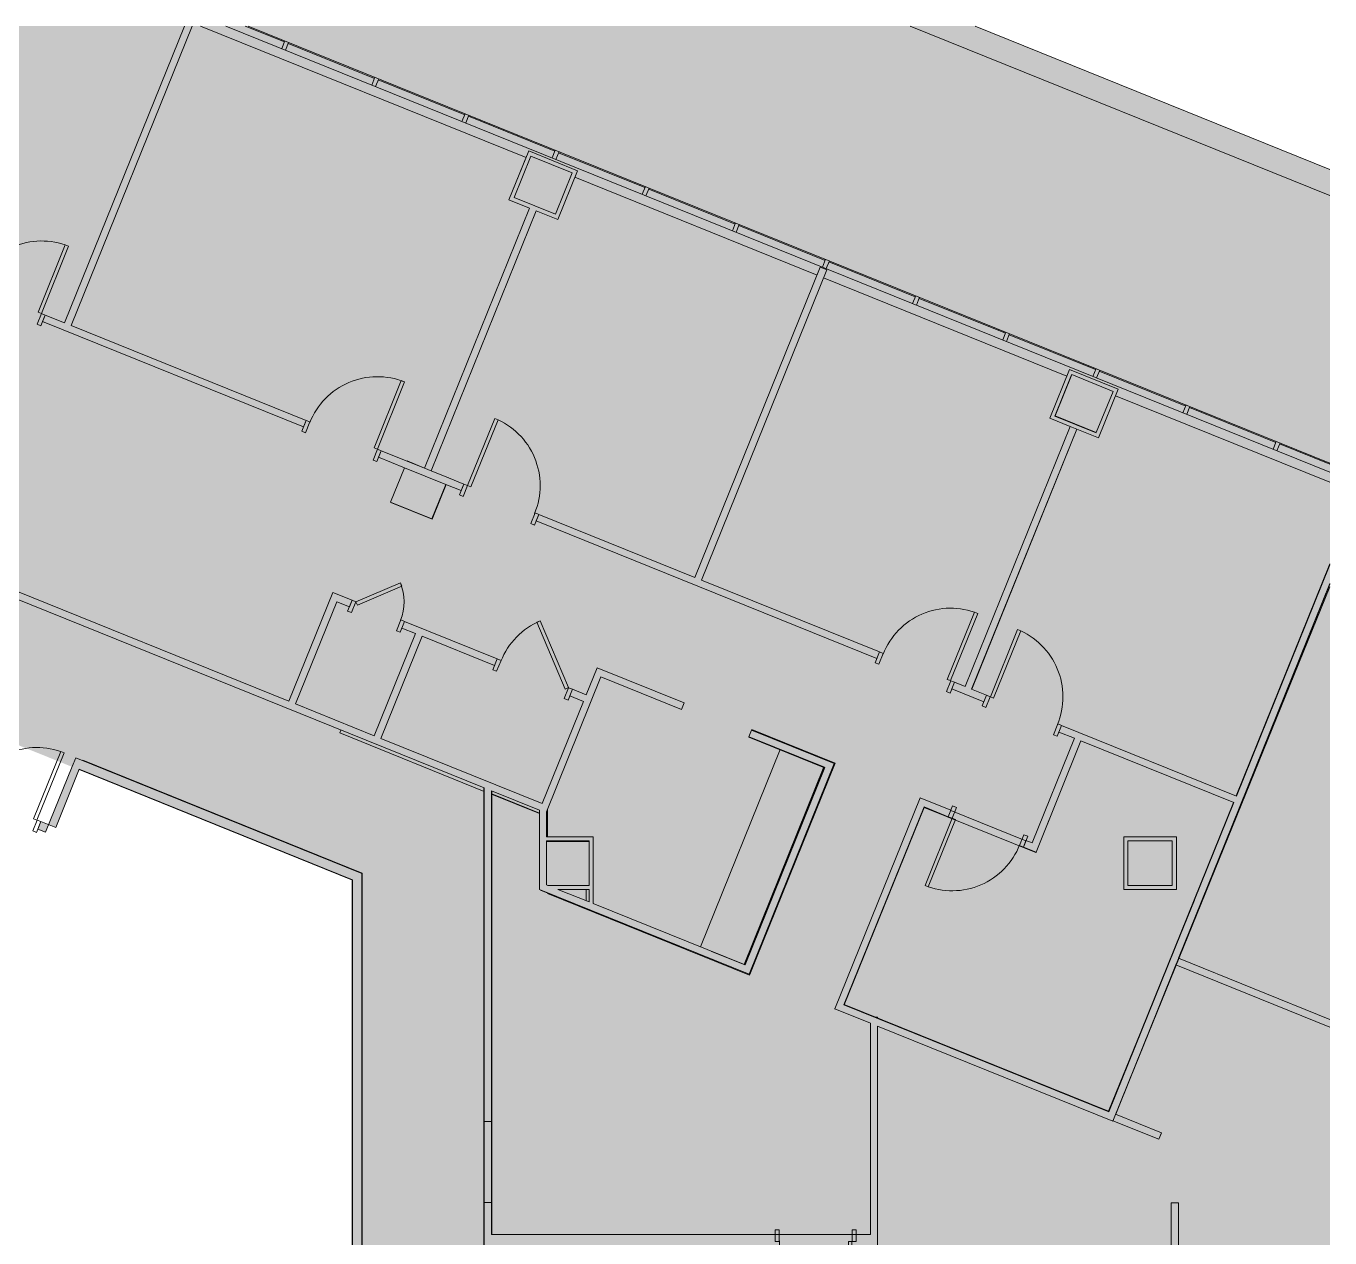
# Model space of a CAD drawing. Header units: inches. Extents: x 240 to 2116, y -1902 to 111.
# Drawn here: x 1472 to 2116, y -488 to 111 of the extents above; entities that cross this region are included whole.
import ezdxf

# ---------------------------------------------------------------- set-up
doc = ezdxf.new("R2010")
doc.units = ezdxf.units.IN
doc.header["$MEASUREMENT"] = 0
doc.linetypes.add('Demolished', pattern=[0.1875, 0.125, -0.0625])
doc.layers.get('DefPoints').update_dxf_attribs({"lineweight": 9})
for name, color, linetype, lineweight in [('8th floor - 800-805 background_dwg', 8, 'Continuous', 9), ('A-DETL-GENF', 92, 'Continuous', 9), ('A-DOOR', 31, 'Continuous', 13), ('A-DOOR-FRAM', 31, 'Continuous', 20), ('A-WALL', 113, 'Continuous', 13), ('A-Wall-Bldg', 7, 'Continuous', 9), ('A-Wall-Exst', 7, 'Continuous', 9), ('A-WALL-PATT', 111, 'Continuous', 13), ('I-WALL', 2, 'Continuous', 13), ('Q-CASE', 7, 'Continuous', 9)]:
    doc.layers.add(name, color=color, linetype=linetype, lineweight=lineweight)

# ---------------------------------------------------------------- blocks, each defined once
blk = doc.blocks.new('Single Flush - OTJ_SOLIDFLUSH_ALUM-4827086-FIRST FLOOR DEMOLITION')
at = {"layer": 'A-DOOR', "color": 8, "lineweight": 20}
for p, q in [((16.15625, 37.5625), (16.15625, 1.75)), ((17.90625, 37.5625), (16.15625, 37.5625)), ((17.90625, 1.75), (17.90625, 37.5625)), ((16.15625, 1.75), (17.90625, 1.75))]:
    blk.add_line(p, q, dxfattribs=at)
at = {"layer": 'A-DOOR', "lineweight": 9}
blk.add_arc((17.90625, 1.75), 35.8125, 90, 180.5, dxfattribs=at)
at = {"layer": 'A-DOOR-FRAM', "color": 8}
for p, q in [((-20, -4), (-20, 1.75)), ((-20, 1.75), (-18, 1.75)), ((-18, -4), (-18, 1.75)), ((18.000004, -4), (18.000004, 1.75)), ((18.000004, 1.75), (20.000004, 1.75)), ((20.000004, -4), (20.000004, 1.75)), ((-20, -4), (-18, -4)), ((18.000004, -4), (20.000004, -4))]:
    blk.add_line(p, q, dxfattribs=at)
blk = doc.blocks.new('Single Flush - OTJ_SOLIDFLUSH_ALUM-4827087-FIRST FLOOR DEMOLITION')
at = {"layer": 'A-DOOR', "color": 8, "lineweight": 20}
for p, q in [((16.15625, -1.75), (17.90625, -1.75)), ((16.15625, -37.5625), (16.15625, -1.75)), ((17.90625, -1.75), (17.90625, -37.5625)), ((17.90625, -37.5625), (16.15625, -37.5625))]:
    blk.add_line(p, q, dxfattribs=at)
at = {"layer": 'A-DOOR', "lineweight": 9}
blk.add_arc((17.90625, -1.75), 35.8125, 179.5, 270, dxfattribs=at)
at = {"layer": 'A-DOOR-FRAM', "color": 8}
for p, q in [((-20, 4), (-20, -1.75)), ((-20, 4), (-18, 4)), ((-18, 4), (-18, -1.75)), ((18.000004, 4), (18.000004, -1.75)), ((18.000004, 4), (20.000004, 4)), ((20.000004, 4), (20.000004, -1.75)), ((-20, -1.75), (-18, -1.75)), ((18.000004, -1.75), (20.000004, -1.75))]:
    blk.add_line(p, q, dxfattribs=at)
blk = doc.blocks.new('Single Flush - OTJ_SOLIDFLUSH_ALUM 2_-4914806-FIRST FLOOR DEMOLITION')
at = {"layer": 'A-DOOR', "color": 8, "lineweight": 20}
for p, q in [((-6.17, -17.35), (10.67, -0.51)), ((11.91, -1.75), (-4.93, -18.59)), ((10.67, -0.51), (11.91, -1.75)), ((-4.93, -18.59), (-6.17, -17.35))]:
    blk.add_line(p, q, dxfattribs=at)
at = {"layer": 'A-DOOR', "lineweight": 9}
blk.add_arc((11.91, -1.75), 23.81, 179.5, 225, dxfattribs=at)
at = {"layer": 'A-DOOR-FRAM', "color": 8}
for p, q in [((-14, 4), (-14, -1.75)), ((-14, 4), (-12, 4)), ((-12, 4), (-12, -1.75)), ((12, 4), (12, -1.75)), ((12, 4), (14, 4)), ((14, 4), (14, -1.75)), ((-14, -1.75), (-12, -1.75)), ((12, -1.75), (14, -1.75))]:
    blk.add_line(p, q, dxfattribs=at)
blk = doc.blocks.new('Single Flush - OTJ_SOLIDFLUSH_ALUM-4852181-FIRST FLOOR DEMOLITION')
at = {"layer": 'A-DOOR', "color": 8, "lineweight": 20}
for p, q in [((-7.42, 27.07), (-8.65, 25.84)), ((-8.65, 25.84), (16.67, 0.51)), ((17.91, 1.75), (-7.42, 27.07)), ((16.67, 0.51), (17.91, 1.75))]:
    blk.add_line(p, q, dxfattribs=at)
at = {"layer": 'A-DOOR', "lineweight": 9}
blk.add_arc((17.91, 1.75), 35.81, 135, 180.5, dxfattribs=at)
at = {"layer": 'A-DOOR-FRAM', "color": 8}
for p, q in [((-20, -4), (-20, 1.75)), ((-20, 1.75), (-18, 1.75)), ((-18, -4), (-18, 1.75)), ((18, -4), (18, 1.75)), ((18, 1.75), (20, 1.75)), ((20, -4), (20, 1.75)), ((-20, -4), (-18, -4)), ((18, -4), (20, -4))]:
    blk.add_line(p, q, dxfattribs=at)
blk = doc.blocks.new('Single Flush - OTJ_SOLIDFLUSH_ALUM-5004453-FIRST FLOOR DEMOLITION')
at = {"layer": 'A-DOOR', "color": 8, "lineweight": 20}
for p, q in [((16.15625, 37.8125), (16.15625, 2)), ((17.90625, 37.8125), (16.15625, 37.8125)), ((17.90625, 2), (17.90625, 37.8125)), ((16.15625, 2), (17.90625, 2))]:
    blk.add_line(p, q, dxfattribs=at)
at = {"layer": 'A-DOOR', "lineweight": 9}
blk.add_arc((17.90625, 2), 35.8125, 90, 180.5, dxfattribs=at)
at = {"layer": 'A-DOOR-FRAM', "color": 8}
for p, q in [((-20, -3.75), (-20, 2)), ((-20, 2), (-18, 2)), ((-18, -3.75), (-18, 2)), ((18.000004, -3.75), (18.000004, 2)), ((18.000004, 2), (20.000004, 2)), ((20.000004, -3.75), (20.000004, 2)), ((-20, -3.75), (-18, -3.75)), ((18.000004, -3.75), (20.000004, -3.75))]:
    blk.add_line(p, q, dxfattribs=at)
blk = doc.blocks.new('8th floor - 800-805 background_dwg_C-Counter Top1 - 24_ Depth-4634366-FIRST FLOOR DEMOLITION-5390180-FIRST FLOOR DEMOLITION')
at = {"layer": 'Q-CASE'}
for p, q in [((58.02, -0.75), (-47.26, -0.75)), ((-47.26, -24), (58.02, -24))]:
    blk.add_line(p, q, dxfattribs=at)
blk = doc.blocks.new('8th floor - 800-805 background_dwg-4807125-FIRST FLOOR DEMOLITION')
at = {"layer": 'A-Wall-Bldg'}
for points in [[(732.74, 1282.6), (710.74, 1282.6), (710.74, 1260.6), (732.74, 1260.6)], [(509.1, 1245.06), (509.06, 1245.07), (500.82, 1224.68), (500.86, 1224.68), (509.06, 1244.98)], [(710.98, 991.84), (710.98, 994.59), (710.71, 994.59), (710.71, 973.58), (710.98, 973.58), (710.98, 991.28)]]:
    blk.add_hatch(color=256, dxfattribs=at).paths.add_polyline_path(points, flags=0)
h = blk.add_hatch(color=256, dxfattribs=at)
h.paths.add_polyline_path([(551.85, 917.14), (534.74, 924.06), (534.65, 923.85), (551.71, 916.95), (543.55, 896.77), (543.61, 896.75), (551.77, 916.95)], flags=0)
h.paths.add_polyline_path([(531.49, 925.37), (531.45, 925.39), (531.42, 925.2)], flags=0)
for p, q in [((308.22, 826.32), (524.09, 1360.42)), ((379.02, 1360.42), (308.22, 1185.25)), ((308.22, 815.27), (528.56, 1360.42)), ((391.96, 1360.42), (308.22, 1153.22)), ((490.84, 1254.59), (533.61, 1360.42)), ((514.67, 1335.56), (524.72, 1360.42)), ((496.69, 1291.06), (513.92, 1333.71)), ((517.22, 1332.38), (513.38, 1333.93)), ((514.13, 1335.78), (517.97, 1334.23)), ((478.7, 1246.56), (495.94, 1289.2)), ((499.23, 1287.87), (495.39, 1289.42)), ((496.14, 1291.28), (499.98, 1289.73)), ((460.71, 1202.05), (477.95, 1244.7)), ((481.25, 1243.37), (477.41, 1244.92)), ((478.16, 1246.78), (482, 1245.22)), ((432.57, 1110.42), (481.1, 1230.49)), ((442.73, 1157.55), (459.96, 1200.2)), ((463.26, 1198.87), (459.42, 1200.42)), ((460.17, 1202.27), (464.01, 1200.72)), ((424.74, 1113.05), (441.98, 1155.7)), ((445.27, 1154.37), (441.43, 1155.92)), ((442.18, 1157.77), (446.02, 1156.22)), ((406.75, 1068.55), (423.99, 1111.19)), ((427.29, 1109.86), (423.45, 1111.41)), ((424.2, 1113.27), (428.04, 1111.72)), ((382.92, 987.58), (431.26, 1107.18)), ((406.21, 1068.77), (410.05, 1067.21)), ((388.77, 1024.04), (406, 1066.69)), ((409.3, 1065.36), (405.46, 1066.91)), ((388.22, 1024.26), (392.06, 1022.71)), ((370.78, 979.54), (388.02, 1022.19)), ((391.31, 1020.86), (387.47, 1022.41)), ((370.24, 979.76), (374.08, 978.21)), ((352.79, 935.04), (370.03, 977.69)), ((373.33, 976.35), (369.49, 977.91)), ((308.22, 802.76), (373.18, 963.47)), ((394.04, 955.04), (371.79, 964.03)), ((352.25, 935.26), (356.09, 933.71)), ((334.81, 890.54), (352.04, 933.18)), ((355.34, 931.85), (351.5, 933.4)), ((531.37, 925.17), (531.45, 925.39)), ((316.82, 846.03), (334.06, 888.68)), ((337.35, 887.35), (333.52, 888.9)), ((334.26, 890.76), (338.1, 889.2)), ((308.22, 824.75), (316.07, 844.18)), ((319.37, 842.85), (315.53, 844.4)), ((316.28, 846.25), (320.12, 844.7))]:
    blk.add_line(p, q, dxfattribs=at)
at = {"layer": 'A-Wall-Bldg', "flags": 128}
for points in [[(708.75, 1258.6), (734.75, 1258.6), (734.75, 1284.6), (708.75, 1284.6), (708.75, 1258.6)], [(710.74, 1260.6), (710.74, 1282.6), (732.74, 1282.6), (732.74, 1260.6), (710.74, 1260.6)], [(477.85, 1231.8), (487.59, 1255.91), (511.7, 1246.16), (507.35, 1235.39)], [(509.1, 1245.06), (500.85, 1224.66), (480.45, 1232.9)], [(506.04, 1232.15), (501.96, 1222.06), (477.85, 1231.8)], [(534.74, 924.06), (551.85, 917.14), (543.61, 896.75), (543.55, 896.77)]]:
    blk.add_lwpolyline(points, dxfattribs=at)
at = {"layer": 'A-Wall-Exst'}
for p, q in [((573.92, 1360.42), (688.55, 1314.08)), ((691.79, 1312.77), (844.52, 1251.02)), ((844.35, 1251.31), (791.72, 1120.58)), ((800.8, 1133.5), (905.11, 1133.5)), ((905.13, 1126.51), (905.13, 1086.51)), ((674.63, 1110.92), (772.02, 1071.58)), ((771.94, 1071.44), (765.31, 1054.98)), ((734.71, 993.09), (740.31, 993.09)), ((708.71, 974.1), (695.05, 974.1)), ((687.7, 946.36), (697.28, 970.08)), ((726.65, 882.61), (726.65, 882.11)), ((729.82, 877.61), (1573.02, 877.61)), ((670.89, 744.67), (671.08, 744.59))]:
    blk.add_line(p, q, dxfattribs=at)
at = {"layer": 'A-Wall-Exst', "flags": 128}
for points in [[(798.45, 1137), (797.87, 1137), (797.87, 1135.58)], [(736.75, 974.06), (777.06, 1073.85), (672.42, 1116.13), (655.79, 1074.95), (656.02, 1074.86)], [(774.46, 1074.44), (774.62, 1074.84), (672.42, 1116.13), (655.79, 1074.95), (656.02, 1074.86)], [(659.27, 1073.55), (659.5, 1073.46), (674.63, 1110.92)], [(776.57, 1073.58), (776.74, 1073.99), (773.49, 1075.3), (773.33, 1074.89)], [(734.99, 970.6), (735.11, 970.6), (745.05, 995.28), (768.56, 1053.67)], [(733.34, 946.36), (733.34, 946.61), (686.08, 946.61)], [(905.1, 946.58), (733.34, 946.58), (733.34, 946.36)], [(655.96, 872.05), (657.42, 871.46), (686.28, 942.86)], [(684.46, 942.61), (733.34, 942.61), (733.34, 942.86)], [(733.34, 942.86), (733.34, 942.61), (908.67, 942.61), (996.71, 942.61), (1022.72, 942.61), (1166.7, 942.61), (1166.7, 942.86)], [(727.07, 882.44), (726.65, 882.61), (670.89, 744.67)], [(1577.02, 877.49), (1577.03, 877.49), (1577.03, 882.49), (1577.02, 882.49), (726.65, 882.49)], [(675.37, 742.86), (675.53, 742.79), (730.1, 877.82)]]:
    blk.add_lwpolyline(points, dxfattribs=at)
at = {"layer": 'A-WALL-PATT', "color": 7, "lineweight": 9}
for p, q in [((845.68, 1254.63), (845.69, 1254.54)), ((845.75, 1254.52), (845.73, 1254.61)), ((507.35, 1235.39), (507.39, 1235.5)), ((635.81, 1183.6), (635.78, 1183.51)), ((797.87, 1135.58), (797.87, 1137)), ((791.62, 1120.54), (791.58, 1120.64)), ((674.63, 1110.92), (674.6, 1111.01)), ((674.6, 1111.01), (674.63, 1110.92)), ((656.02, 1074.86), (655.79, 1074.95)), ((659.5, 1073.46), (659.27, 1073.55)), ((774.62, 1074.84), (774.46, 1074.44)), ((710.98, 994.32), (710.71, 994.59)), ((710.71, 994.59), (710.98, 994.32)), ((733.34, 942.61), (733.34, 942.86)), ((733.34, 942.86), (733.34, 942.61)), ((657.42, 871.46), (655.96, 872.05)), ((671.08, 744.59), (670.89, 744.67)), ((675.53, 742.79), (675.37, 742.86))]:
    blk.add_line(p, q, dxfattribs=at)
at = {"layer": 'A-WALL-PATT', "color": 7, "lineweight": 9, "flags": 128}
for points in [[(768.83, 1285.6), (768.75, 1285.72)], [(771.75, 1284.42), (772, 1284.41)], [(848.78, 1253.29), (848.97, 1253.3)], [(716.2, 1215.06), (716.54, 1215.2)], [(694.1, 1159.94), (694.22, 1159.99)], [(798.92, 1138.16), (798.73, 1138.34)], [(791.78, 1120.49), (791.72, 1120.58)], [(672.66, 1115.57), (672.42, 1116.13)], [(744.96, 995.27), (745.05, 995.28)], [(733.34, 946.36), (733.34, 946.61)]]:
    blk.add_lwpolyline(points, close=True, dxfattribs=at)
for points in [[(889.47, 1282.09), (889.47, 1282.96), (889.47, 1285.59)], [(854.9, 1277.3), (855.71, 1276.97), (858.14, 1275.99)], [(773.49, 1075.3), (774.3, 1074.97), (776.74, 1073.99)], [(735.02, 970.67), (735.11, 970.59), (735.06, 970.77)], [(735.06, 970.77), (735.11, 970.59), (735.02, 970.67)], [(726.65, 882.11), (726.65, 882.61), (727.07, 882.44)]]:
    blk.add_lwpolyline(points, dxfattribs=at)
at = {"layer": 'DefPoints'}
for p, q in [((713.05, 1216.61), (661.37, 1237.5)), ((710.76, 1210.25), (695.78, 1173.17)), ((905.17, 1126.51), (905.17, 1086.51))]:
    blk.add_line(p, q, dxfattribs=at)
at = {"layer": 'DefPoints', "flags": 128}
for points in [[(798.94, 1360.42), (768.75, 1285.72), (583.93, 1360.42)], [(845.68, 1254.63), (772, 1284.41), (802.72, 1360.42)], [(1166.73, 1133.53), (1166.73, 1137.03), (1054.71, 1137.03), (1054.71, 1282.09), (1114.96, 1282.09), (1114.96, 1285.59), (1054.73, 1285.59), (986.68, 1285.59), (986.68, 1282.09), (1051.23, 1282.09), (1051.23, 1137.03), (937.98, 1137.03), (937.98, 1282.09), (946.68, 1282.09), (946.68, 1285.59), (937.98, 1285.59), (889.47, 1285.59), (889.47, 1282.09), (934.48, 1282.09), (934.48, 1137.03), (908.67, 1137.03), (802.24, 1137.03)], [(848.94, 1253.22), (848.97, 1253.3), (858.14, 1275.99), (854.9, 1277.3), (845.73, 1254.61)], [(844.39, 1251.29), (798.73, 1138.34), (791.58, 1120.64)], [(635.78, 1183.51), (635.81, 1183.6), (507.39, 1235.5), (507.35, 1235.39)], [(791.72, 1120.58), (694.22, 1159.99), (716.54, 1215.2), (716.3, 1215.3)], [(659.3, 1073.58), (674.37, 1110.87), (771.94, 1071.44)]]:
    blk.add_lwpolyline(points, dxfattribs=at)
at = {"layer": 'I-WALL', "color": 250}
for p, q in [((849.14, 1253.17), (585.19, 1360.42)), ((793.61, 1115.72), (793.7, 1115.93))]:
    blk.add_line(p, q, dxfattribs=at)
at = {"layer": 'I-WALL', "color": 10, "lineweight": 20}
blk.add_line((687.49, 946.55), (697, 970.08), dxfattribs=at)
at = {"layer": 'I-WALL', "color": 250, "flags": 128}
blk.add_lwpolyline([(739.96, 1293.49), (844.27, 1251.1), (791.54, 1120.6)], dxfattribs=at)
at = {"rotation": 338}
blk.add_blockref('8th floor - 800-805 background_dwg_C-Counter Top1 - 24_ Depth-4634366-FIRST FLOOR DEMOLITION-5390180-FIRST FLOOR DEMOLITION', (718.32, 1093.54), dxfattribs=at)

msp = doc.modelspace()

# ---------------------------------------------------------------- hatches: boundary and pattern name
at = {"layer": 'A-DETL-GENF'}
h = msp.add_hatch(color=254, dxfattribs=at)
h.paths.add_polyline_path([(768.71, -1901.57), (848.09, -1901.57), (893.48, -1789.26), (903.31, -1793.24), (859.53, -1901.57), (2115.79, -1901.57), (2115.79, -164.46), (2008.52, -429.97), (1892.39, -383.05), (1892.39, -747.55), (1888.89, -747.53), (1888.89, -489.42), (1881.89, -489.42), (1881.89, -485.92), (1888.89, -485.92), (1888.89, -381.64), (1871.3, -374.53), (1913.44, -270.22), (1928.64, -276.36), (1927.33, -279.61), (1915.37, -274.78), (1875.85, -372.6), (2006.58, -425.41), (2068.3, -272.67), (1992.86, -242.19), (1970.67, -297.12), (1964.41, -294.59), (1965.72, -291.35), (1968.74, -292.56), (1989.62, -240.88), (1981.97, -237.79), (1983.28, -234.55), (2069.61, -269.42), (2115.79, -155.11), (2115.79, 40.16), (1940.62, 110.96), (1553.97, 110.96), (1494.21, -36.95), (1610.28, -83.84), (1608.97, -87.09), (1480.15, -35.04), (1481.46, -31.8), (1490.97, -35.64), (1550.2, 110.96), (1346.53, 110.96), (1315.87, 35.15), (1393.31, 3.82), (1393.43, 4.11), (1413.83, -4.13), (1413.75, -4.44), (1444.38, -16.81), (1443.06, -20.06), (1412.41, -7.67), (1405.5, -24.75), (1385.1, -16.51), (1392, 0.57), (1294.39, 40.06), (1295.7, 43.3), (1312.62, 36.46), (1342.76, 110.96), (1145.65, 110.96), (1150.94, 108.82), (1148.52, 102.84), (1258.62, 58.3), (1257.31, 55.06), (1147.2, 99.6), (1139.52, 80.6), (1115.51, 90.32), (1123.86, 110.96), (631.56, 110.96), (624.73, 94.03), (792.9, 26), (797.01, 36.17), (959.52, -29.48), (958.26, -32.61), (992.67, -46.53), (992.63, -46.63), (994.78, -47.5), (992.9, -52.14), (942.78, -31.74), (849.57, 5.96), (814.09, -81.84), (958.58, -140.61), (994.81, -155.26), (1030.39, -67.29), (1026.24, -65.61), (1028.12, -60.98), (1029.71, -61.62), (1029.75, -61.53), (1058.18, -73.03), (1058.18, -73.13), (1059, -73.46), (1057.13, -78.1), (1037.81, -70.29), (1002.22, -158.26), (1015.08, -163.45), (1018.42, -155.21), (1038.81, -163.45), (1030.57, -183.85), (1010.17, -175.6), (1010.93, -173.71), (998.08, -168.51), (976.49, -221.88), (1215.66, -318.63), (1265.23, -195.93), (1222.67, -178.72), (1234.4, -149.74), (1090.72, -91.66), (1092.59, -87.03), (1095.23, -88.1), (1095.26, -88.03), (1285.7, -165.08), (1283.82, -169.72), (1280.66, -168.44), (1244.39, -258.21), (1281.37, -273.17), (1285.43, -263.13), (1305.83, -271.37), (1298.33, -289.91), (1307.84, -293.76), (1347.55, -195.48), (1317.23, -183.22), (1319.1, -178.59), (1352.67, -192.15), (1350.78, -196.82), (1494.45, -254.87), (1496.31, -250.28), (1637.87, -307.47), (1637.87, -1157.84), (1596.49, -1157.84), (1596.49, -1238.44), (1393.7, -1238.44), (1390.34, -1246.85), (1390.34, -1238.44), (1388.86, -1238.44), (1388.86, -855.25), (1285.16, -925.18), (1265.15, -975.36), (1229.33, -960.88), (1199.86, -980.75), (1179.39, -995), (1206.13, -1033.42), (1190.34, -1072.48), (1093.05, -928.2), (1092.62, -927.66), (1092.08, -927.23), (1091.46, -926.93), (1090.79, -926.79), (1090.1, -926.8), (1089.43, -926.97), (1088.82, -927.28), (1040.99, -959.53), (1028.72, -950.31), (1016.73, -940.73), (1005.04, -930.78), (993.65, -920.48), (982.58, -909.85), (971.84, -898.88), (960.67, -886.71), (951.38, -876), (941.68, -864.1), (932.34, -851.92), (923.37, -839.46), (914.79, -826.73), (906.6, -813.75), (898.8, -800.52), (891.41, -787.07), (884.43, -773.4), (877.86, -759.52), (871.72, -745.45), (866.01, -731.2), (860.73, -716.79), (855.89, -702.22), (851.5, -687.51), (847.55, -672.68), (895.3, -640.47), (895.87, -640), (896.35, -639.3), (896.59, -638.72), (896.69, -637.99), (896.59, -637.19), (896.31, -636.49), (811.28, -510.38), (305.2, -510.38), (305.2, -339.24), (300.95, -339.24), (300.95, -335.74), (343.64, -335.74), (357.87, -300.53), (351.67, -298.02), (362.17, -272.03), (368.37, -274.53), (394.33, -210.29), (355.22, -194.49), (356.53, -191.24), (362.31, -193.57), (381.76, -145.42), (375.99, -143.08), (377.3, -139.84), (416.41, -155.63), (461.67, -43.6), (434.32, -32.55), (437.22, -25.37), (440.47, -26.68), (438.87, -30.62), (552.11, -76.36), (596.87, 34.43), (483.64, 80.18), (475.59, 60.26), (481.6, 57.83), (472.61, 35.57), (466.6, 38), (455.45, 10.41), (452.21, 11.72), (463.35, 39.31), (450.36, 44.57), (459.35, 66.82), (472.35, 61.57), (481.71, 84.74), (598.18, 37.68), (627.79, 110.96), (239.6, 110.96), (239.6, -1901.57), (699.59, -1901.57)], flags=0)
h.paths.add_polyline_path([(2042.78, -1867.18), (1791.78, -1867.14), (1791.78, -1754.78), (1749.79, -1754.77), (1749.79, -1772.24), (1727.79, -1772.24), (1727.79, -1754.77), (1697.8, -1754.77), (1697.85, -1292.15), (1701.85, -1294.47), (1713.86, -1294.47), (1713.86, -1292.15), (1734.76, -1292.74), (1734.76, -1303.1), (1734.84, -1302.52), (1734.84, -1318.53), (1701.85, -1318.49), (1701.85, -1414.52), (1805.83, -1414.53), (1805.83, -1318.54), (1776.85, -1318.53), (1776.85, -1302.53), (1838.84, -1302.53), (1838.84, -1314.53), (1838.84, -1314.54), (1838.84, -1318.54), (1809.84, -1318.54), (1809.84, -1414.54), (1913.83, -1414.55), (1913.84, -1318.55), (1880.85, -1318.55), (1880.85, -1302.54), (1942.84, -1302.55), (1942.84, -1314.55), (1942.84, -1314.56), (1942.84, -1318.55), (1984.84, -1318.55), (1984.85, -1302.55), (2016.85, -1302.55), (2016.85, -1292.19), (2020.86, -1292.19), (2020.86, -1287.79), (2037.86, -1287.8), (2037.86, -1292.2), (2041.86, -1292.2), (2041.83, -1516.2), (2024.82, -1516.21), (2024.82, -1451.2), (1895.83, -1451.19), (1895.82, -1455.33), (1890.83, -1455.33), (1890.83, -1428.02), (1713.83, -1428.02), (1713.82, -1454.52), (1701.82, -1454.52), (1701.82, -1571.24), (1890.81, -1571.25), (1890.83, -1494.33), (1895.83, -1494.33), (1895.83, -1511.19), (1939.54, -1511.2), (1939.54, -1516.19), (1895.82, -1516.19), (1895.82, -1564.19), (1983.82, -1564.19), (1983.82, -1516.2), (1978.54, -1516.19), (1978.54, -1511.2), (1988.82, -1511.2), (1988.81, -1655.26), (1978.24, -1655.26), (1978.24, -1650.26), (1983.81, -1650.25), (1983.81, -1610.67), (1964.48, -1610.67), (1964.48, -1590.14), (1923.81, -1590.15), (1923.81, -1650.25), (1939.24, -1650.26), (1939.24, -1655.26), (1923.81, -1655.27), (1923.8, -1671.22), (1918.81, -1671.22), (1918.81, -1595.25), (1701.8, -1595.25), (1701.8, -1715.23), (1724.02, -1715.23), (1724.02, -1742.37), (1887.8, -1742.37), (1887.8, -1715.25), (1918.8, -1715.25), (1918.81, -1710.22), (1923.8, -1710.22), (1923.8, -1715.25), (2024.8, -1715.26), (2024.81, -1650.26), (2042.81, -1650.26), (2042.78, -1820.31), (2037.8, -1820.31), (2037.78, -1720.27), (1985.8, -1720.27), (1985.8, -1761.17), (2015.78, -1761.17), (2015.79, -1750.26), (2037.79, -1750.26), (2037.78, -1772.26), (2015.78, -1772.26), (2015.78, -1766.17), (1837.78, -1766.16), (1837.79, -1862.15), (2037.78, -1862.15), (2037.8, -1859.32), (2042.78, -1859.31), (2042.78, -1862.18)], flags=0)
h.paths.add_polyline_path([(1832.79, -1862.15), (1832.79, -1754.79), (1796.79, -1754.78), (1796.79, -1862.14), (1832.78, -1862.15)], flags=0)
h.paths.add_polyline_path([(1749.78, -1855.24), (1727.78, -1855.24), (1727.79, -1833.24), (1749.79, -1833.24)], flags=0)
h.paths.add_polyline_path([(1203.49, -1816.96), (1180.75, -1816.96), (1180.75, -1787.96), (1203.5, -1787.96), (1203.49, -1816.96)], flags=0)
h.paths.add_polyline_path([(1434.17, -1800.49), (1411.58, -1767.17), (1435.8, -1750.77), (1458.38, -1784.08), (1434.17, -1800.49)], flags=0)
h.paths.add_polyline_path([(1895.8, -1761.17), (1975.79, -1761.17), (1975.79, -1720.26), (1895.8, -1720.26), (1895.8, -1761.17)], flags=0)
h.paths.add_polyline_path([(1720.02, -1745.23), (1720.02, -1721.23), (1701.79, -1721.23), (1701.8, -1745.23), (1703.47, -1745.23)], flags=0)
h.paths.add_polyline_path([(2029.8, -1715.26), (2037.81, -1715.26), (2037.78, -1655.26), (2029.81, -1655.26), (2029.8, -1715.26)], flags=0)
h.paths.add_polyline_path([(1983.81, -1605.67), (1983.82, -1605.67), (1983.82, -1569.2), (1968.48, -1569.2), (1968.48, -1605.67), (1983.81, -1605.67)], flags=0)
h.paths.add_polyline_path([(1895.82, -1590.25), (1918.81, -1590.25), (1918.81, -1569.19), (1895.82, -1569.19), (1895.81, -1576.26), (1701.81, -1576.24), (1701.81, -1590.25), (1895.81, -1590.25)], flags=0)
h.paths.add_polyline_path([(1964.48, -1585.14), (1964.48, -1569.2), (1923.82, -1569.2), (1923.82, -1585.14), (1963.19, -1585.14)], flags=0)
h.paths.add_polyline_path([(1234.53, -1515.77), (1222.19, -1497.55), (1240.4, -1485.21), (1252.74, -1503.43)], flags=0)
h.paths.add_polyline_path([(2037.83, -1511.2), (2037.83, -1463.16), (2029.83, -1463.16), (2029.83, -1511.2)], flags=0)
h.paths.add_polyline_path([(1461.83, -1461.61), (1439.83, -1461.61), (1439.83, -1439.61), (1461.83, -1439.61)], flags=0)
h.paths.add_polyline_path([(2037.84, -1447.2), (2037.84, -1411.21), (2013.84, -1411.2), (2013.84, -1447.2), (2031.26, -1447.2)], flags=0)
h.paths.add_polyline_path([(2009.83, -1447.2), (2009.84, -1407.2), (2037.84, -1407.2), (2037.84, -1323.57), (1937.84, -1323.55), (1937.84, -1318.56), (1925.84, -1318.56), (1925.84, -1334.55), (1917.83, -1334.55), (1917.83, -1413.15), (1927.29, -1413.15), (1927.29, -1428.02), (1895.84, -1428.02), (1895.84, -1447.19), (2001.61, -1447.2)], flags=0)
h.paths.add_polyline_path([(1713.83, -1427.99), (1711.83, -1426.53), (1711.86, -1426.55)], flags=0)
h.paths.add_polyline_path([(1909.83, -1423.67), (1909.83, -1418.55), (1713.83, -1418.52), (1713.83, -1423.64), (1909.83, -1423.67)], flags=0)
h.paths.add_polyline_path([(2024.85, -1318.56), (2024.85, -1318.56), (2024.85, -1318.56)], flags=0)
h.paths.add_polyline_path([(1718.84, -1314.52), (1718.84, -1305.52), (1701.85, -1305.52), (1701.85, -1306.52), (1717.85, -1306.52), (1717.85, -1314.52)], flags=0)
h.paths.add_polyline_path([(1701.85, -1294.47), (1697.85, -1292.15), (1701.85, -1292.15)], flags=0)
h.paths.add_polyline_path([(1140.13, -1276.52), (1119.74, -1268.28), (1127.98, -1247.88), (1148.38, -1256.13)], flags=0)
h.paths.add_polyline_path([(1990.87, -1272.66), (1990.87, -1164.58), (2024.87, -1164.57), (2024.87, -1160.57), (2036.88, -1160.56), (2036.88, -1055.57), (2040.88, -1055.57), (2040.86, -1185.92), (2037.87, -1185.92), (2037.87, -1190.32), (2020.87, -1190.32), (2020.87, -1185.92), (2016.87, -1185.92), (2016.87, -1175.55), (1990.87, -1175.55)], flags=0)
h.paths.add_polyline_path([(1717.94, -1183.83), (1701.86, -1183.66), (1701.86, -1179.65), (1697.86, -1179.65), (1697.88, -1097.48), (1697.9, -985.53), (1702.89, -985.53), (1702.9, -1041.52), (1717.88, -1041.53), (1717.88, -1051.53), (1905.88, -1051.55), (1905.88, -1041.55), (1925.88, -1041.56), (1925.88, -1055.55), (1809.88, -1055.54), (1809.88, -1160.53), (1838.87, -1160.54), (1838.86, -1175.53), (1776.86, -1175.53), (1776.87, -1160.53), (1805.87, -1160.53), (1805.87, -1055.54), (1701.87, -1055.53), (1701.87, -1160.52), (1734.87, -1160.52), (1734.83, -1164.51), (1734.86, -1164.52), (1734.82, -1175.54), (1734.06, -1183.45), (1718.1, -1183.56)], flags=0)
h.paths.add_polyline_path([(1880.86, -1175.54), (1880.87, -1160.55), (1948.87, -1160.57), (1948.86, -1164.55), (1948.86, -1164.57), (1948.86, -1175.54), (1881.27, -1175.54)], flags=0)
h.paths.add_polyline_path([(1713.87, -1172.53), (1713.87, -1172.52), (1701.86, -1172.52)], flags=0)
h.paths.add_polyline_path([(1990.87, -1164.58), (1990.87, -1164.57), (1990.87, -1160.57), (2024.87, -1160.57), (2024.87, -1164.58), (1990.87, -1164.58)], flags=0)
h.paths.add_polyline_path([(1921.87, -1160.55), (1909.87, -1160.55), (1909.88, -1055.55), (1913.87, -1055.56), (1913.87, -1142.55), (1917.87, -1142.55), (1917.87, -1055.55), (1921.87, -1055.56), (1921.87, -1160.55)], flags=0)
h.paths.add_polyline_path([(2036.88, -1055.57), (2020.88, -1055.54), (2020.88, -1043.57), (2040.88, -1043.57), (2040.87, -1055.57)], flags=0)
h.paths.add_polyline_path([(1697.9, -898.37), (1697.92, -747.53), (1698.23, -747.53), (1698.23, -470.21), (1701.73, -470.21), (1701.73, -485.92), (1841.89, -485.96), (1841.89, -489.42), (1701.73, -489.42), (1701.73, -747.53), (2036.93, -747.57), (2036.93, -747.57), (2040.93, -747.57), (2040.93, -752.53), (1728.92, -752.53), (1728.9, -856.87), (1702.9, -856.88), (1702.9, -898.37)], flags=0)
h.paths.add_polyline_path([(2037.9, -889.57), (2015.9, -889.57), (2015.9, -867.56), (2037.9, -867.57)], flags=0)
h.paths.add_polyline_path([(1702.9, -889.53), (1702.9, -867.53), (1749.9, -867.53), (1749.9, -889.53), (1702.9, -889.52)], flags=0)
h.paths.add_polyline_path([(1724.45, -851.87), (1724.45, -752.53), (1702.9, -752.53), (1702.9, -851.87), (1703.51, -851.87)], flags=0)
h.paths.add_polyline_path([(713.83, -737.92), (688.79, -727.81), (695.59, -710.99), (720.62, -721.11), (713.97, -737.56)], flags=0)
h.paths.add_polyline_path([(473.33, -647.04), (451.84, -638.35), (460.83, -616.1), (482.32, -624.78), (474.66, -643.74)], flags=0)
h.paths.add_polyline_path([(1727.98, -601.81), (1727.98, -579.53), (1749.94, -579.53), (1749.98, -601.81)], flags=0)
h.paths.add_polyline_path([(2037.94, -601.56), (2015.94, -601.56), (2015.94, -579.56), (2037.94, -579.56)], flags=0)
h.paths.add_polyline_path([(1698.23, -430.21), (1698.23, -265.39), (1114.16, -29.41), (1115.47, -26.16), (1601.7, -222.61), (1623.43, -168.83), (1632.93, -172.67), (1631.62, -175.92), (1625.36, -173.39), (1604.94, -223.92), (1643.89, -239.65), (1664.3, -189.12), (1657.58, -186.41), (1658.89, -183.16), (1704.64, -201.65), (1703.33, -204.89), (1667.55, -190.43), (1647.13, -240.97), (1726.79, -273.15), (1747.21, -222.62), (1740.42, -219.88), (1741.73, -216.63), (1748.52, -219.37), (1753.92, -206.01), (1796.89, -223.37), (1795.58, -226.62), (1755.86, -210.57), (1728.95, -277.16), (1728.95, -289.53), (1751.97, -289.53), (1751.97, -322.54), (1827.01, -352.86), (1866.45, -255.25), (1828.92, -240.09), (1830.23, -236.84), (1871.01, -253.32), (1828.95, -357.42), (1725.45, -315.6), (1725.45, -276.38), (1701.73, -266.8), (1701.73, -430.21)], flags=0)
h.paths.add_polyline_path([(1207.25, -339.45), (1214.16, -322.33), (967.57, -222.58), (990.66, -165.51), (987.76, -164.34), (967.88, -213.52), (918.75, -193.67), (908.6, -218.78), (1177.7, -327.51)], flags=0)
h.paths.add_polyline_path([(242.95, -339.24), (242.95, -335.74), (260.95, -335.74), (260.95, -339.24)], flags=0)
h.paths.add_polyline_path([(1749.97, -321.73), (1749.97, -315.53), (1734.61, -315.53), (1734.79, -315.6)], flags=0)
h.paths.add_polyline_path([(2037.97, -313.57), (2015.97, -313.56), (2015.97, -291.56), (2037.97, -291.57), (2037.97, -307.47)], flags=0)
h.paths.add_polyline_path([(1749.97, -291.53), (1749.97, -291.53), (1749.97, -291.53)], flags=0)
h.paths.add_polyline_path([(1277.93, -281.67), (1279.87, -276.88), (1242.89, -261.92), (1240.94, -266.73), (1277.19, -281.37)], flags=0)
h.paths.add_polyline_path([(1944.88, -222.81), (1929.12, -216.44), (1930.43, -213.19), (1935.63, -215.29), (1987.54, -86.83), (1990.78, -88.14), (1938.88, -216.61), (1946.19, -219.56)], flags=0)
h.paths.add_polyline_path([(395.64, -207.04), (399.56, -197.32), (372.21, -186.27), (384.55, -155.73), (411.9, -166.77), (415.09, -158.88), (385.01, -146.73), (365.55, -194.89), (395.55, -207.01)], flags=0)
h.paths.add_polyline_path([(965.12, -207.01), (983.1, -162.51), (938.6, -144.56), (920.63, -189.03), (963.25, -206.26)], flags=0)
h.paths.add_polyline_path([(1892.03, -201.45), (1723.86, -133.48), (1725.16, -130.26), (1802.23, -161.39), (1864.13, -8.18), (1867.37, -9.49), (1805.47, -162.71), (1893.34, -198.21)], flags=0)
h.paths.add_polyline_path([(1266.54, -192.69), (1276.93, -166.93), (1237.64, -151.05), (1227.23, -176.79), (1266.35, -192.61)], flags=0)
h.paths.add_polyline_path([(1012.81, -169.08), (1013.2, -168.1), (1000.35, -162.9), (999.95, -163.88), (1011.41, -168.51)], flags=0)
h.paths.add_polyline_path([(411.15, -168.63), (411.15, -168.63), (410.15, -168.23)], flags=0)
h.paths.add_polyline_path([(992.54, -160.88), (992.93, -159.9), (992.85, -159.86), (992.8, -159.98), (940.84, -138.97), (940.52, -139.83), (990.36, -160)], flags=0)
h.paths.add_polyline_path([(1672.52, -132.67), (1652.12, -124.43), (1652.12, -124.36), (1651.93, -124.29), (1658.82, -107.23), (1646.06, -102.07), (1647.37, -98.83), (1660.13, -103.99), (1660.17, -103.89), (1668.75, -107.36), (1720.61, 21.02), (1710.42, 25.14), (1720.16, 49.25), (1744.26, 39.51), (1734.52, 15.4), (1723.85, 19.68), (1671.99, -108.67), (1680.57, -112.13), (1680.57, -112.2), (1688.07, -115.27), (1686.76, -118.52), (1679.43, -115.56), (1672.57, -132.53)], flags=0)
h.paths.add_polyline_path([(2000.43, -89.92), (1980.05, -81.64), (1988.29, -61.24), (2008.67, -69.52), (2000.44, -89.89)], flags=0)
h.paths.add_polyline_path([(1077.07, -14.42), (1072.05, -12.39), (1073.36, -9.15), (1078.38, -11.18), (1077.89, -12.39)], flags=0)
h.paths.add_polyline_path([(1146.74, 103.78), (1148.33, 107.72), (1140.32, 110.96), (1128.97, 110.96), (1146.73, 103.78)], flags=0)
at = {"layer": 'A-WALL'}
for points in [[(1733.42, 18), (1741.66, 38.4), (1721.26, 46.64), (1713.02, 26.24), (1723.86, 21.86)], [(2000.45, -89.89), (2008.69, -69.49), (1988.29, -61.24), (1980.05, -81.64), (1990.78, -85.98)], [(1747.21, -313.53), (1749.97, -313.53), (1749.97, -291.81), (1728.95, -291.81), (1728.95, -313.24), (1729.66, -313.53)]]:
    msp.add_hatch(color=250, dxfattribs=at).paths.add_polyline_path(points, flags=0)
h = msp.add_hatch(color=250, dxfattribs=at)
h.paths.add_polyline_path([(1672.33, -132.53), (1679.22, -115.47), (1658.82, -107.23), (1651.93, -124.29), (1668.73, -131.08)], flags=0)
h.paths.add_polyline_path([(1680.53, -112.23), (1680.53, -112.12), (1671.98, -108.71), (1668.74, -107.38), (1668.73, -107.35), (1660.17, -103.89), (1660.13, -103.99), (1679.22, -111.7)], flags=0)
at = {"layer": 'A-WALL-PATT', "lineweight": 9}
for points in [[(1494.21, -36.95), (1553.97, 110.96), (1550.2, 110.96), (1490.97, -35.64)], [(1713.02, 26.24), (1721.26, 46.64), (1719.41, 47.39), (1711.17, 26.99)], [(1743.51, 37.65), (1744.26, 39.51), (1720.16, 49.25), (1719.41, 47.39), (1741.66, 38.4)], [(1734.52, 15.4), (1743.51, 37.65), (1741.66, 38.4), (1732.67, 16.15), (1733.42, 15.84)], [(1732.67, 16.15), (1733.42, 18), (1711.17, 26.99), (1710.42, 25.14), (1728.08, 18)], [(1671.98, -108.71), (1723.85, 19.71), (1720.61, 21.02), (1668.73, -107.4)], [(1805.47, -162.71), (1867.37, -9.49), (1864.13, -8.18), (1802.23, -161.39)], [(1938.88, -216.61), (1990.78, -88.14), (1987.54, -86.83), (1935.63, -215.29)], [(2008.52, -429.97), (2115.79, -164.46), (2115.79, -155.11), (2005.27, -428.66), (2006.58, -429.19)], [(1604.94, -223.92), (1626.67, -170.14), (1623.43, -168.83), (1601.7, -222.61)], [(1647.13, -240.97), (1667.55, -190.43), (1664.3, -189.12), (1643.89, -239.65), (1646.74, -240.81)], [(1728.73, -277.71), (1757.17, -207.32), (1753.92, -206.01), (1725.48, -276.4), (1727.37, -277.16)], [(1795.58, -226.62), (1796.89, -223.37), (1757.17, -207.32), (1755.86, -210.57)], [(1869.7, -256.56), (1871.01, -253.32), (1830.23, -236.84), (1828.92, -240.09), (1866.45, -255.25)], [(1971.98, -293.87), (1992.86, -242.19), (1989.62, -240.88), (1968.74, -292.56)], [(1633.19, -310.72), (1633.19, -305.73), (1496.48, -250.5), (1494.74, -254.79), (1620.84, -305.73)], [(1486.59, -284.98), (1498.22, -256.19), (1494.74, -254.79), (1483.11, -283.57)], [(1828.95, -357.42), (1869.7, -256.56), (1866.45, -255.25), (1825.7, -356.11), (1827.01, -356.64)], [(1701.73, -428.21), (1701.73, -266.8), (1698.23, -265.39), (1698.23, -428.21)], [(1875.85, -372.6), (1916.68, -271.53), (1913.44, -270.22), (1872.61, -371.28)], [(1728.95, -313.24), (1728.95, -277.16), (1728.73, -277.71), (1725.45, -276.38), (1725.45, -311.83), (1726.79, -312.37)], [(1728.95, -291.53), (1751.97, -291.53), (1751.97, -289.53), (1728.95, -289.53)], [(1751.97, -322.54), (1751.97, -291.53), (1749.97, -291.53), (1749.97, -321.73)], [(1637.81, -1153.84), (1637.81, -307.6), (1633.19, -305.73), (1633.19, -1153.84)], [(1825.7, -356.11), (1827.01, -352.86), (1725.45, -311.83), (1725.45, -315.6), (1817.67, -352.86)], [(1747.21, -315.53), (1749.97, -315.53), (1749.97, -313.53), (1729.66, -313.53), (1734.61, -315.53)], [(2005.27, -428.66), (2006.58, -425.41), (1872.61, -371.28), (1871.3, -374.53), (1997.24, -425.41)], [(1892.39, -747.55), (1892.39, -383.05), (1888.89, -381.64), (1888.89, -747.55)], [(1698.23, -747.55), (1701.73, -747.55), (1701.73, -485.96), (1698.23, -485.96), (1698.23, -643.74)]]:
    msp.add_hatch(color=7, dxfattribs=at).paths.add_polyline_path(points, flags=0)
h = msp.add_hatch(color=7, dxfattribs=at)
h.paths.add_polyline_path([(2068.3, -272.67), (2069.61, -269.42), (1983.28, -234.55), (1981.97, -237.79), (2060.27, -269.42)], flags=0)
h.paths.add_polyline_path([(1944.88, -222.81), (1946.19, -219.56), (1930.43, -213.19), (1929.12, -216.44), (1935.63, -219.07)], flags=0)
h.paths.add_polyline_path([(1892.03, -201.45), (1893.34, -198.21), (1725.16, -130.26), (1723.85, -133.5), (1881.27, -197.11)], flags=0)
h.paths.add_polyline_path([(1686.76, -118.52), (1688.07, -115.27), (1647.37, -98.83), (1646.06, -102.07), (1678.73, -115.27)], flags=0)
h.paths.add_polyline_path([(1608.97, -87.09), (1610.28, -83.84), (1481.46, -31.8), (1480.15, -35.04), (1601.7, -84.15)], flags=0)
h.paths.add_polyline_path([(1443.06, -20.06), (1444.38, -16.81), (1413.71, -4.44), (1412.41, -7.67), (1413.83, -8.25)], flags=0)
h = msp.add_hatch(color=7, dxfattribs=at)
h.paths.add_polyline_path([(1725.48, -276.4), (1726.79, -273.15), (1115.47, -26.16), (1114.16, -29.41), (1725.45, -276.38)], flags=0)
h.paths.add_polyline_path([(1077.07, -14.42), (1078.38, -11.18), (1073.36, -9.15), (1072.05, -12.39), (1073.36, -12.92)], flags=0)
h = msp.add_hatch(color=7, dxfattribs=at)
h.paths.add_polyline_path([(1747.21, -222.62), (1748.52, -219.37), (1741.73, -216.63), (1740.42, -219.88)], flags=0)
h.paths.add_polyline_path([(1703.33, -204.89), (1704.64, -201.65), (1658.89, -183.16), (1657.58, -186.41), (1698.23, -202.83)], flags=0)
h.paths.add_polyline_path([(1631.62, -175.92), (1632.93, -172.67), (1626.67, -170.14), (1625.36, -173.39)], flags=0)
h = msp.add_hatch(color=7, dxfattribs=at)
h.paths.add_polyline_path([(1481.62, -287.28), (1483.11, -283.57), (1479.28, -282.03), (1477.79, -285.73)], flags=0)
h.paths.add_polyline_path([(1440.7, -270.75), (1442.2, -267.04), (1423.19, -259.36), (1421.7, -263.07), (1431.65, -267.09)], flags=0)
h = msp.add_hatch(color=7, dxfattribs=at)
h.paths.add_polyline_path([(1970.67, -297.12), (1971.98, -293.87), (1965.72, -291.35), (1964.41, -294.59), (1968.74, -296.34)], flags=0)
h.paths.add_polyline_path([(1927.33, -279.61), (1928.64, -276.36), (1916.68, -271.53), (1915.37, -274.78)], flags=0)
h = msp.add_hatch(color=7, dxfattribs=at)
h.paths.add_polyline_path([(1701.73, -485.96), (1701.73, -470.21), (1698.23, -470.21), (1698.23, -485.96)], flags=0)
h.paths.add_polyline_path([(1698.23, -430.21), (1701.73, -430.21), (1701.73, -428.21), (1698.23, -428.21)], flags=0)
h = msp.add_hatch(color=7, dxfattribs=at)
h.paths.add_polyline_path([(1888.77, -489.42), (1888.89, -489.42), (1888.89, -485.92), (1881.89, -485.92), (1881.89, -489.42)], flags=0)
h.paths.add_polyline_path([(1841.89, -489.42), (1841.89, -485.92), (1701.73, -485.96), (1701.73, -489.42)], flags=0)

# ---------------------------------------------------------------- linework, layer by layer
at = {"layer": 'A-WALL', "lineweight": 9}
for p, q in [((1721.26, 46.64), (1713.02, 26.24)), ((1741.66, 38.4), (1721.26, 46.64)), ((1733.42, 18), (1741.66, 38.4)), ((1713.02, 26.24), (1733.42, 18)), ((1679.22, -115.47), (1658.82, -107.23)), ((1660.13, -103.99), (1680.53, -112.23)), ((1668.73, -107.4), (1668.75, -107.36)), ((1671.98, -108.71), (1668.73, -107.4)), ((1671.99, -108.67), (1671.98, -108.71)), ((1728.95, -291.81), (1728.95, -313.24)), ((1749.97, -313.53), (1749.97, -291.81)), ((1728.95, -313.24), (1729.66, -313.53)), ((1729.66, -313.53), (1749.97, -313.53))]:
    msp.add_line(p, q, dxfattribs=at)
at = {"layer": 'A-WALL', "color": 8, "lineweight": 20}
for p, q in [((1988.29, -61.24), (1980.05, -81.64)), ((2008.69, -69.49), (1988.29, -61.24)), ((2000.45, -89.89), (2008.69, -69.49)), ((1980.05, -81.64), (2000.45, -89.89)), ((1658.82, -107.23), (1651.93, -124.29)), ((1660.17, -103.89), (1660.13, -103.99)), ((1668.75, -107.36), (1660.17, -103.89)), ((1680.57, -112.13), (1671.99, -108.67)), ((1672.33, -132.53), (1679.22, -115.47)), ((1680.53, -112.23), (1680.57, -112.13)), ((1651.93, -124.29), (1672.33, -132.53)), ((1496.48, -250.5), (1494.74, -254.79)), ((1637.81, -307.6), (1496.48, -250.5)), ((1498.22, -256.19), (1633.19, -310.72)), ((1749.97, -291.81), (1728.95, -291.81)), ((1637.81, -1153.84), (1637.81, -307.6)), ((1633.19, -310.72), (1633.19, -1153.84))]:
    msp.add_line(p, q, dxfattribs=at)
at = {"layer": 'I-WALL', "color": 8, "lineweight": 20}
for p, q in [((1550.2, 110.96), (1490.97, -35.64)), ((1494.21, -36.95), (1553.97, 110.96)), ((1720.16, 49.25), (1710.42, 25.14)), ((1744.26, 39.51), (1720.16, 49.25)), ((1734.52, 15.4), (1744.26, 39.51)), ((1720.61, 21.02), (1668.75, -107.36)), ((1671.99, -108.67), (1723.86, 19.71)), ((1710.42, 25.14), (1720.61, 21.02)), ((1723.86, 19.71), (1734.52, 15.4)), ((1864.13, -8.18), (1802.23, -161.39)), ((1805.47, -162.71), (1867.37, -9.49)), ((1867.37, -9.49), (1864.13, -8.18)), ((1114.16, -29.41), (1698.23, -265.39)), ((1601.7, -222.61), (1115.47, -26.16)), ((1481.46, -31.8), (1480.15, -35.04)), ((1490.97, -35.64), (1481.46, -31.8)), ((1480.15, -35.04), (1608.97, -87.09)), ((1610.28, -83.84), (1494.21, -36.95)), ((1608.97, -87.09), (1610.28, -83.84)), ((1987.54, -86.83), (1935.63, -215.29)), ((1938.88, -216.61), (1990.78, -88.14)), ((1990.78, -88.14), (1987.54, -86.83)), ((1647.37, -98.83), (1646.06, -102.07)), ((1646.06, -102.07), (1658.82, -107.23)), ((1660.13, -103.99), (1647.37, -98.83)), ((1679.22, -115.47), (1686.76, -118.52)), ((1688.07, -115.27), (1680.53, -112.23)), ((1686.76, -118.52), (1688.07, -115.27)), ((1725.16, -130.26), (1723.85, -133.5)), ((1723.85, -133.5), (1892.03, -201.45)), ((1802.23, -161.39), (1725.16, -130.26)), ((2115.79, -155.11), (2069.61, -269.42)), ((1893.34, -198.21), (1805.47, -162.71)), ((2008.52, -429.97), (2115.79, -164.46)), ((1623.43, -168.83), (1601.7, -222.61)), ((1604.94, -223.92), (1625.36, -173.39)), ((1632.93, -172.67), (1623.43, -168.83)), ((1625.36, -173.39), (1631.62, -175.92)), ((1631.62, -175.92), (1632.93, -172.67)), ((1658.89, -183.16), (1657.58, -186.41)), ((1657.58, -186.41), (1664.3, -189.12)), ((1704.64, -201.65), (1658.89, -183.16)), ((1664.3, -189.12), (1643.89, -239.65)), ((1647.13, -240.97), (1667.55, -190.43)), ((1667.55, -190.43), (1703.33, -204.89)), ((1892.03, -201.45), (1893.34, -198.21)), ((1703.33, -204.89), (1704.64, -201.65)), ((1753.92, -206.01), (1748.52, -219.37)), ((1796.89, -223.37), (1753.92, -206.01)), ((1728.95, -277.16), (1755.86, -210.57)), ((1755.86, -210.57), (1795.58, -226.62)), ((1741.73, -216.63), (1740.42, -219.88)), ((1748.52, -219.37), (1741.73, -216.63)), ((1930.43, -213.19), (1929.12, -216.44)), ((1929.12, -216.44), (1944.88, -222.81)), ((1935.63, -215.29), (1930.43, -213.19)), ((1946.19, -219.56), (1938.88, -216.61)), ((1643.89, -239.65), (1604.94, -223.92)), ((1747.21, -222.62), (1726.79, -273.15)), ((1740.42, -219.88), (1747.21, -222.62)), ((1795.58, -226.62), (1796.89, -223.37)), ((1944.88, -222.81), (1946.19, -219.56)), ((1830.23, -236.84), (1828.92, -240.09)), ((1871.01, -253.32), (1830.23, -236.84)), ((1983.28, -234.55), (1981.97, -237.79)), ((1981.97, -237.79), (1989.62, -240.88)), ((2069.61, -269.42), (1983.28, -234.55)), ((1726.79, -273.15), (1647.13, -240.97)), ((1828.92, -240.09), (1866.45, -255.25)), ((1989.62, -240.88), (1968.74, -292.56)), ((1970.67, -297.12), (1992.86, -242.19)), ((1992.86, -242.19), (2068.3, -272.67)), ((1494.74, -254.79), (1481.62, -287.28)), ((1486.59, -284.98), (1498.22, -256.19)), ((1866.45, -255.25), (1827.01, -352.86)), ((1828.95, -357.42), (1871.01, -253.32)), ((1698.23, -265.39), (1698.23, -747.55)), ((1701.73, -266.8), (1725.45, -276.38)), ((1701.73, -485.92), (1701.73, -266.8)), ((1913.44, -270.22), (1871.3, -374.53)), ((1928.64, -276.36), (1913.44, -270.22)), ((1725.45, -276.38), (1725.45, -315.6)), ((1875.85, -372.6), (1915.37, -274.78)), ((1915.37, -274.78), (1927.33, -279.61)), ((1927.33, -279.61), (1928.64, -276.36)), ((2068.3, -272.67), (2006.58, -425.41)), ((1479.28, -282.03), (1477.79, -285.73)), ((1486.59, -284.98), (1479.28, -282.03)), ((1728.95, -289.53), (1728.95, -277.16)), ((1477.79, -285.73), (1481.62, -287.28)), ((1751.97, -289.53), (1728.95, -289.53)), ((1751.97, -322.54), (1751.97, -289.53)), ((1728.95, -291.81), (1728.95, -291.53)), ((1728.95, -291.53), (1749.97, -291.53)), ((1749.97, -291.53), (1749.97, -291.81)), ((1965.72, -291.35), (1964.41, -294.59)), ((1964.41, -294.59), (1970.67, -297.12)), ((1968.74, -292.56), (1965.72, -291.35)), ((1725.45, -315.6), (1828.95, -357.42)), ((1749.97, -321.73), (1734.61, -315.53)), ((1734.61, -315.53), (1749.97, -315.53)), ((1749.97, -315.53), (1749.97, -321.73)), ((1827.01, -352.86), (1751.97, -322.54)), ((2006.58, -425.41), (1875.85, -372.6)), ((1871.3, -374.53), (1888.89, -381.64)), ((1888.89, -381.64), (1888.89, -485.92)), ((1892.39, -383.05), (2008.52, -429.97)), ((1892.39, -747.55), (1892.39, -383.05)), ((1841.89, -485.92), (1701.73, -485.92)), ((1841.89, -489.42), (1841.89, -485.92)), ((1888.89, -485.92), (1881.89, -485.92)), ((1881.89, -485.92), (1881.89, -489.42))]:
    msp.add_line(p, q, dxfattribs=at)
at = {"layer": 'I-WALL', "lineweight": 9}
for p, q in [((1698.23, -430.21), (1701.73, -430.21)), ((1701.73, -470.21), (1698.23, -470.21))]:
    msp.add_line(p, q, dxfattribs=at)
at = {"layer": 'I-WALL', "color": 7, "linetype": 'Demolished', "lineweight": 9}
for p, q in [((1701.73, -430.21), (1698.23, -430.21)), ((1698.23, -470.21), (1701.73, -470.21))]:
    msp.add_line(p, q, dxfattribs=at)

# ---------------------------------------------------------------- block references
at = {"layer": '8th floor - 800-805 background_dwg', "color": 7, "rotation": 270.0000000000001}
msp.add_blockref('8th floor - 800-805 background_dwg-4807125-FIRST FLOOR DEMOLITION', (755.37, 419.18), dxfattribs=at)
msp.add_blockref('8th floor - 800-805 background_dwg-4807125-FIRST FLOOR DEMOLITION', (755.37, 419.18), dxfattribs=at)
msp.add_blockref('8th floor - 800-805 background_dwg-4807125-FIRST FLOOR DEMOLITION', (755.37, 419.18), dxfattribs=at)
msp.add_blockref('8th floor - 800-805 background_dwg-4807125-FIRST FLOOR DEMOLITION', (755.37, 419.18), dxfattribs=at)
at = {"layer": 'A-DOOR'}
for name, p, rotation in [('Single Flush - OTJ_SOLIDFLUSH_ALUM-4827086-FIRST FLOOR DEMOLITION', (1462.26, -25.93), 337.9999999999999), ('Single Flush - OTJ_SOLIDFLUSH_ALUM-4827086-FIRST FLOOR DEMOLITION', (1628.17, -92.96), 337.9999999999999), ('Single Flush - OTJ_SOLIDFLUSH_ALUM-4827087-FIRST FLOOR DEMOLITION', (1705.96, -124.39), 157.9999999999999), ('Single Flush - OTJ_SOLIDFLUSH_ALUM 2_-4914806-FIRST FLOOR DEMOLITION', (1645.25, -179.54), 157.9999999999998), ('Single Flush - OTJ_SOLIDFLUSH_ALUM-4827086-FIRST FLOOR DEMOLITION', (1911.23, -207.32), 337.9999999999999), ('Single Flush - OTJ_SOLIDFLUSH_ALUM-4852181-FIRST FLOOR DEMOLITION', (1722.53, -210.76), 337.9999999999998), ('Single Flush - OTJ_SOLIDFLUSH_ALUM-4827087-FIRST FLOOR DEMOLITION', (1964.08, -228.68), 157.9999999999999), ('Single Flush - OTJ_SOLIDFLUSH_ALUM-5004453-FIRST FLOOR DEMOLITION', (1459.99, -276.39), 337.9999999999997), ('Single Flush - OTJ_SOLIDFLUSH_ALUM-4827086-FIRST FLOOR DEMOLITION', (1946.53, -285.48), 157.9999999999994)]:
    msp.add_blockref(name, p, dxfattribs=dict(at, rotation=rotation))
msp.add_blockref('Single Flush - OTJ_SOLIDFLUSH_ALUM-4827087-FIRST FLOOR DEMOLITION', (1861.89, -487.67), dxfattribs=at)

doc.saveas('drawing.dxf')
